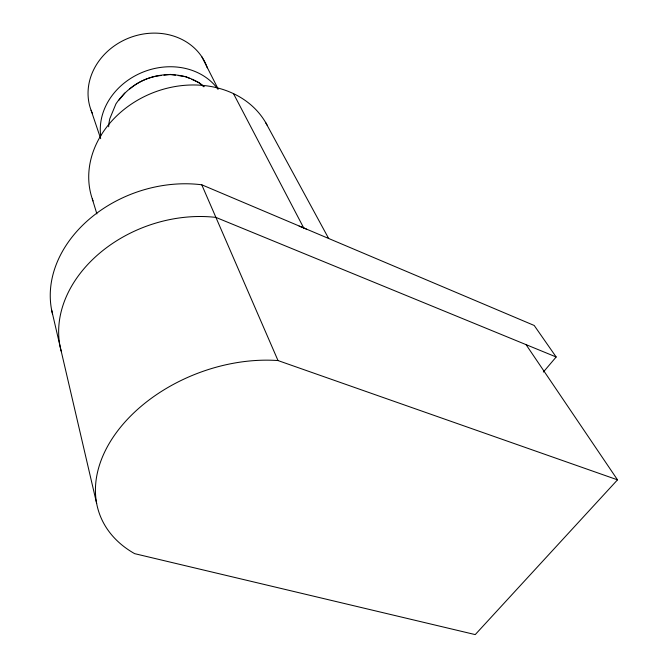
<?xml version="1.0" encoding="UTF-8"?>
<svg xmlns="http://www.w3.org/2000/svg" width="668" height="668" viewBox="0 0 668 668"><rect width="100%" height="100%" fill="white"/><g stroke="black" fill="none" stroke-linecap="round" stroke-linejoin="round"><path stroke-width="1" d="M118.996 100.133L124.766 93.069M543.351 372.051L556.168 356.988L534.2 325.466L201.761 184.786A119.656 93.687 -19.4 0 0 52.521 313.985M617.516 479.841L475.232 634.6L134.669 553.663A142.075 97.72 -20.8 0 1 116.825 431.987A142.075 97.72 -20.8 0 1 278.013 360.561L617.516 479.841L526.058 344.638M129.759 88.919C150.033 71.618 183.316 69.021 204.149 86.673M161.08 75.509C142.676 77.246 126.16 88.735 115.948 103.857L109.811 118.695A56.329 48.346 -21.7 0 0 108.65 126.778M163.961 75.158L170.273 74.398L175.442 75.142M178.222 75.542L185.712 76.62L190.021 78.565M556.168 356.988L215.906 217.401A123.839 94.764 -19.7 0 0 61.18 351.101M191.866 79.4L199.256 82.732L203.757 86.748M265.522 122.328L328.681 238.534M233.491 93.645L303.706 227.93M201.886 56.872L218.127 88.936M201.761 184.786L278.013 360.561M91.082 110.245L100.684 138.66M92.318 198.981L96.893 213.919M51.628 310.01L96.66 503.513M299.139 226.135A110.554 83.976 -22.8 0 1 306.579 229.199M93.019 200.926A95.065 79.383 -22.1 0 1 149.156 94.338A95.065 79.383 -22.1 0 1 267.033 125.041M100.718 136.08A64.596 55.452 -21.7 0 1 143.061 72.069A64.596 55.452 -21.7 0 1 217.943 89.17M92.234 113.059A61.865 54.258 -21.2 0 1 129.041 37.959A61.865 54.258 -21.2 0 1 207.28 67.794"/></g></svg>
